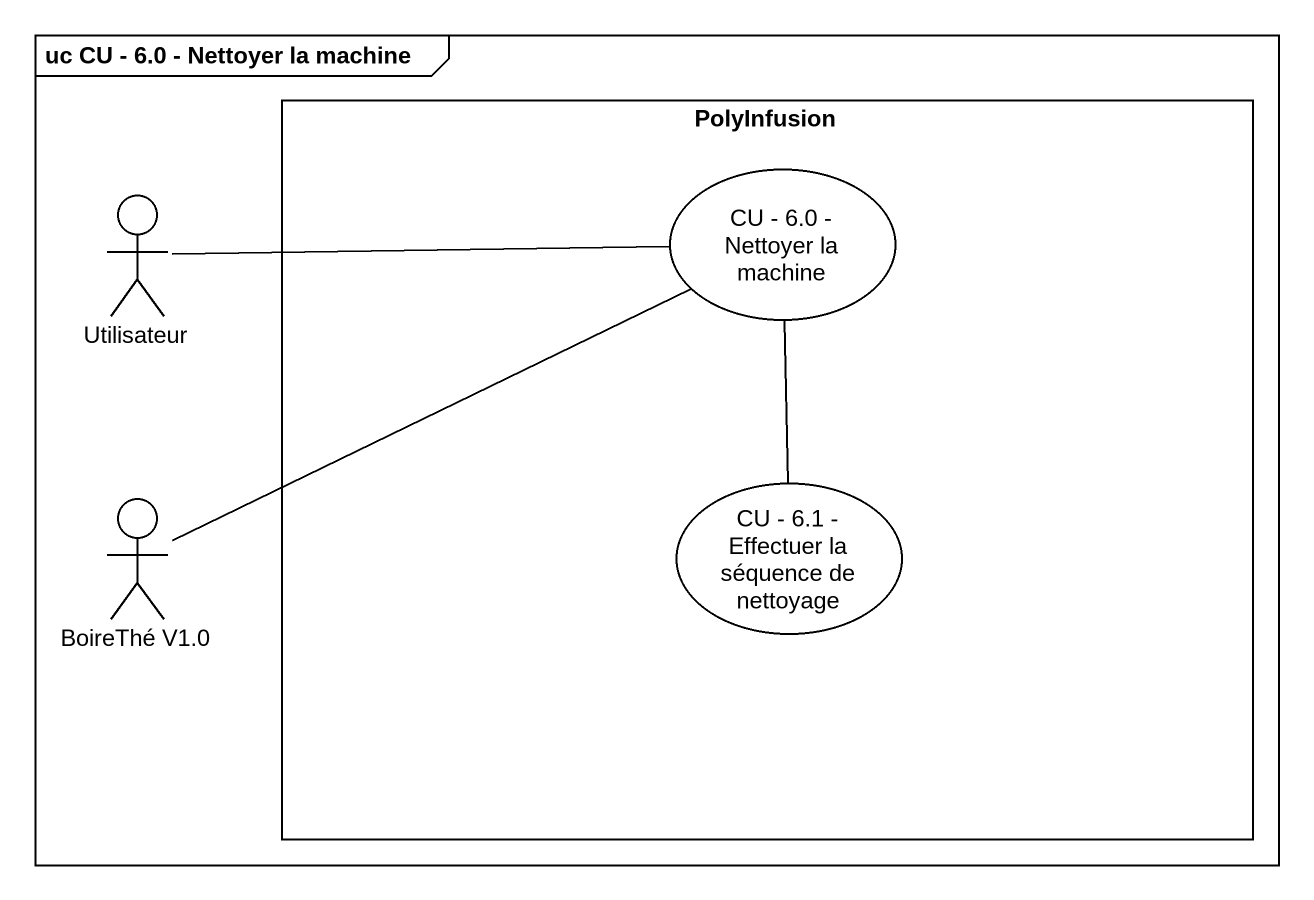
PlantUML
@startuml
mainframe uc CU - 6.0 - Nettoyer la machine
rectangle PolyInfusion {
  usecase "CU - 6.0 - Nettoyer la machine" as CU_6_0_Nettoyer_la_machine
  usecase "CU - 6.1 - Effectuer la séquence de nettoyage" as CU_6_1_Effectuer_la
}
actor Utilisateur
actor "BoireThé V1.0" as BoireThé_V1_0
Utilisateur -right- CU_6_0_Nettoyer_la_machine
CU_6_0_Nettoyer_la_machine -left- BoireThé_V1_0
CU_6_0_Nettoyer_la_machine -- CU_6_1_Effectuer_la
@enduml
